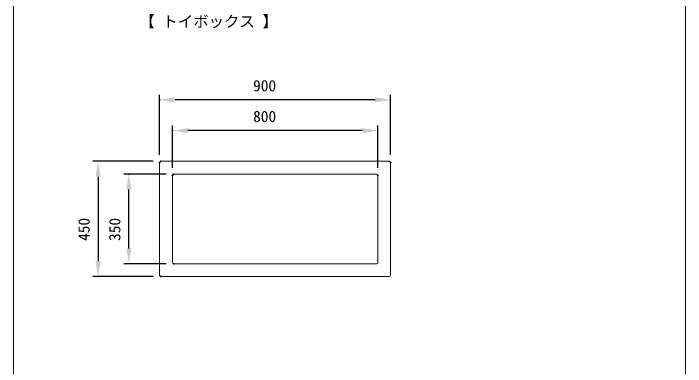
# Model space of a CAD drawing. Units: millimetres, scale not verified. Extents: x -203 to 203, y -143 to 143.
# Drawn here: x -198 to -67, y -69.1 to -0.1 of the extents above; entities that cross this region are included whole.
import ezdxf
from ezdxf.enums import TextEntityAlignment as Align

# ---------------------------------------------------------------- set-up
doc = ezdxf.new("R2010")
doc.units = ezdxf.units.MM
doc.header["$LTSCALE"] = 0.5
doc.header["$PDMODE"] = 32
doc.header["$PDSIZE"] = 0.1
for name, color, linetype, lineweight in [('0-1_DIMENSION_LINES$02_DIMENSI', 7, 'Continuous', 25), ('0-5_図面_FORMAT$01_WAKU$OUT_LINE', 6, 'Continuous', 18), ('0-8_DIMENSION_LINES$03_LINES', 7, 'Continuous', 18)]:
    doc.layers.add(name, color=color, linetype=linetype, lineweight=lineweight)
doc.layers.add('0-2_DEFPOINTS', color=7, linetype='Continuous')
doc.styles.add('ＭＳ ゴシック', font='')
doc.styles.get('ＭＳ ゴシック').set_extended_font_data('MS Gothic')

# ---------------------------------------------------------------- blocks, each defined once
blk = doc.blocks.new('D8')
at = {"layer": '0-1_DIMENSION_LINES$02_DIMENSI'}
for p, q in [((6441, 3604.5), (6441, 3628)), ((6531, 3604.5), (6531, 3628)), ((6525, 3626), (6447, 3626))]:
    blk.add_line(p, q, dxfattribs=at)
for points in [[(6447, 3627), (6447, 3625), (6441, 3626)], [(6525, 3625), (6525, 3627), (6531, 3626)]]:
    blk.add_solid(points, dxfattribs=at)
at = {"layer": '0-2_DEFPOINTS'}
for p in [(6441, 3626), (6441, 3601.5), (6531, 3601.5)]:
    blk.add_point(p, dxfattribs=at)
at = {"layer": '0-1_DIMENSION_LINES$02_DIMENSI', "style": 'ＭＳ ゴシック'}
blk.add_text('900', height=4.399, dxfattribs=at).set_placement((6477.429, 3628), align=Align.BOTTOM_LEFT)
blk = doc.blocks.new('D9')
at = {"layer": '0-1_DIMENSION_LINES$02_DIMENSI'}
for p, q in [((6446, 3599.5), (6446, 3616)), ((6526, 3599.5), (6526, 3616)), ((6520, 3614), (6452, 3614))]:
    blk.add_line(p, q, dxfattribs=at)
for points in [[(6452, 3615), (6452, 3613), (6446, 3614)], [(6520, 3613), (6520, 3615), (6526, 3614)]]:
    blk.add_solid(points, dxfattribs=at)
at = {"layer": '0-2_DEFPOINTS'}
for p in [(6446, 3614), (6446, 3596.5), (6526, 3596.5)]:
    blk.add_point(p, dxfattribs=at)
at = {"layer": '0-1_DIMENSION_LINES$02_DIMENSI', "style": 'ＭＳ ゴシック'}
blk.add_text('800', height=4.399, dxfattribs=at).set_placement((6477.429, 3616), align=Align.BOTTOM_LEFT)
blk = doc.blocks.new('D10')
at = {"layer": '0-1_DIMENSION_LINES$02_DIMENSI'}
for p, q in [((6443.5, 3597), (6427, 3597)), ((6429, 3568), (6429, 3591)), ((6443.5, 3562), (6427, 3562))]:
    blk.add_line(p, q, dxfattribs=at)
for points in [[(6430, 3591), (6428, 3591), (6429, 3597)], [(6428, 3568), (6430, 3568), (6429, 3562)]]:
    blk.add_solid(points, dxfattribs=at)
at = {"layer": '0-2_DEFPOINTS'}
for p in [(6429, 3597), (6446.5, 3597), (6446.5, 3562)]:
    blk.add_point(p, dxfattribs=at)
at = {"layer": '0-1_DIMENSION_LINES$02_DIMENSI', "style": 'ＭＳ ゴシック'}
blk.add_text('350', height=4.399, rotation=90, dxfattribs=at).set_placement((6427, 3570.929), align=Align.BOTTOM_LEFT)
blk = doc.blocks.new('D11')
at = {"layer": '0-1_DIMENSION_LINES$02_DIMENSI'}
for p, q in [((6438.5, 3602), (6415, 3602)), ((6417, 3596), (6417, 3563)), ((6438.5, 3557), (6415, 3557))]:
    blk.add_line(p, q, dxfattribs=at)
for points in [[(6418, 3596), (6416, 3596), (6417, 3602)], [(6416, 3563), (6418, 3563), (6417, 3557)]]:
    blk.add_solid(points, dxfattribs=at)
at = {"layer": '0-2_DEFPOINTS'}
for p in [(6441.5, 3602), (6417, 3557), (6441.5, 3557)]:
    blk.add_point(p, dxfattribs=at)
at = {"layer": '0-1_DIMENSION_LINES$02_DIMENSI', "style": 'ＭＳ ゴシック'}
blk.add_text('450', height=4.399, rotation=90, dxfattribs=at).set_placement((6415, 3570.929), align=Align.BOTTOM_LEFT)

msp = doc.modelspace()

# ---------------------------------------------------------------- linework, layer by layer
at = {"layer": '0-5_図面_FORMAT$01_WAKU$OUT_LINE'}
msp.add_line((-198, 138), (-198, -138), dxfattribs=at)
at = {"layer": '0-8_DIMENSION_LINES$03_LINES'}
for p, q in [((-67, 133), (-67, -109)), ((-169.5, -51.25), (-169.5, -29.25)), ((-169.25, -29), (-124.75, -29)), ((-124.5, -29.25), (-124.5, -51.25)), ((-167, -48.75), (-167, -31.75)), ((-166.75, -31.5), (-127.25, -31.5)), ((-127, -31.75), (-127, -48.75)), ((-127.25, -49), (-166.75, -49)), ((-124.75, -51.5), (-169.25, -51.5))]:
    msp.add_line(p, q, dxfattribs=at)
for centre, start, end in [((-169.25, -29.25), 90, 180), ((-124.75, -29.25), 0, 90), ((-166.75, -31.75), 90, 180), ((-127.25, -31.75), 0, 90), ((-166.75, -48.75), 180, 270), ((-127.25, -48.75), 270, 0), ((-169.25, -51.25), 180, 270), ((-124.75, -51.25), 270, 0)]:
    msp.add_arc(centre, 0.25, start, end, dxfattribs=at)

# ---------------------------------------------------------------- block references
at = {"layer": '0-1_DIMENSION_LINES$02_DIMENSI', "xscale": 0.5, "yscale": 0.5}
for name in ['D8', 'D9', 'D11', 'D10']:
    msp.add_blockref(name, (-3390, -1830), dxfattribs=at)

# ---------------------------------------------------------------- texts
at = {"layer": '0-1_DIMENSION_LINES$02_DIMENSI', "style": 'ＭＳ ゴシック'}
msp.add_text('【 トイボックス 】', height=2.199, dxfattribs=at).set_placement((-173.4493, -3.464), align=Align.BOTTOM_LEFT)

doc.saveas('drawing.dxf')
